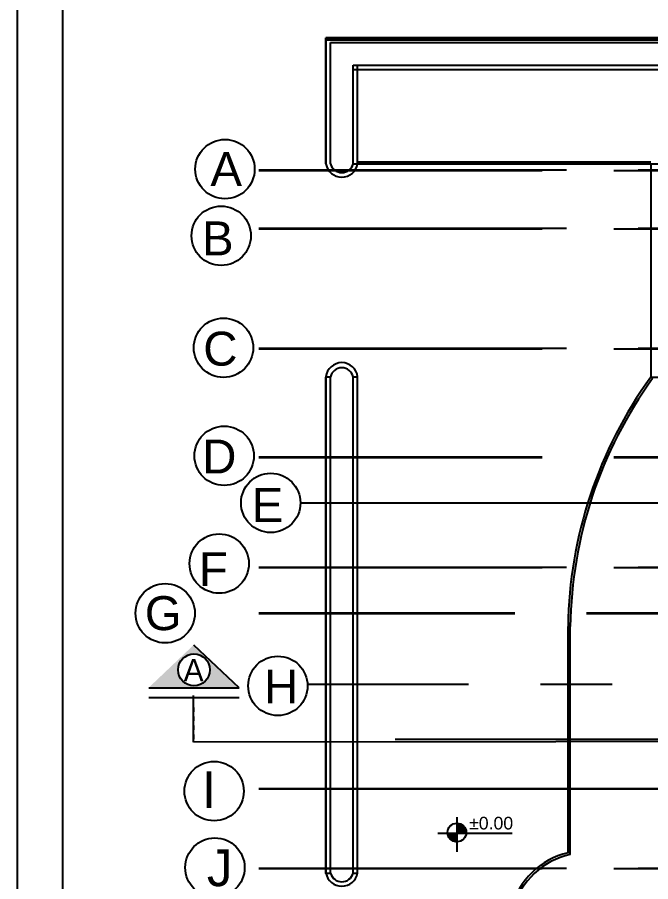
# Model space of a CAD drawing. Header units: millimetres. Extents: x 3062 to 3755, y 1606 to 1663.
# Drawn here: x 3144.17 to 3158.15, y 1624.77 to 1643.86 of the extents above; entities that cross this region are included whole.
import ezdxf

# ---------------------------------------------------------------- set-up
doc = ezdxf.new("R2010")
doc.units = ezdxf.units.MM
doc.linetypes.add('CENTER2', pattern=[28.575, 19.05, -3.175, 3.175, -3.175])
doc.linetypes.add('HIDDEN4', pattern=[0.09375, 0.0625, -0.03125])
for name, color, linetype in [('-DM-SEC-LINE', 4, 'Continuous'), ('LEVEL', 7, 'Continuous'), ('m7aor', 4, 'Continuous'), ('WORK', 7, 'Continuous')]:
    doc.layers.add(name, color=color, linetype=linetype)
doc.styles.add('eng1', font='trado.ttf')
doc.styles.get("Standard").update_dxf_attribs({"font": 'arial.ttf'})
doc.styles.add('STYLE7', font='swissi.ttf')

msp = doc.modelspace()

# ---------------------------------------------------------------- hatches: boundary and pattern name
at = {"layer": '-DM-SEC-LINE', "ltscale": 0.3}
h = msp.add_hatch(color=8, dxfattribs=at)
h.paths.add_polyline_path([(3149.056, 1629.053), (3148.059, 1629.999), (3147.063, 1629.053)])
h.paths.add_polyline_path([(3147.709, 1629.451, -1), (3148.41, 1629.451, -1)], flags=16)
at = {"layer": 'LEVEL', "linetype": 'Continuous'}
h = msp.add_hatch(dxfattribs=at)
h.set_pattern_fill('ANSI31', color=9, scale=0.018836, style=0)
h.set_pattern_definition([(45, (-4351.1170337, -8710.8382107), (-0.00166488233433, 0.00166488233433), [])])
h.paths.add_polyline_path([(3154.078, 1625.841, 0.021588), (3154.078, 1625.859, 0.414214), (3153.872, 1626.065), (3153.872, 1625.841)])
h.paths.add_polyline_path([(3153.872, 1625.653), (3153.872, 1625.841), (3153.666, 1625.841, 0.389145)])

# ---------------------------------------------------------------- linework, layer by layer
at = {"layer": '-DM-SEC-LINE', "color": 8, "ltscale": 0.3}
for p, q in [((3149.064, 1629.053), (3148.067, 1629.999)), ((3147.071, 1629.053), (3149.064, 1629.053))]:
    msp.add_line(p, q, dxfattribs=at)
msp.add_circle((3148.067, 1629.451), 0.351, dxfattribs=at)
for p, q in [((3144.167, 1663.319), (3144.167, 1606.319)), ((3145.167, 1662.319), (3145.167, 1607.319))]:
    msp.add_line(p, q)
for centre in [(3148.752, 1640.509), (3148.668, 1639.038), (3148.719, 1636.565), (3148.734, 1634.178), (3149.761, 1633.138), (3148.624, 1631.797), (3147.432, 1630.7), (3149.919, 1629.097), (3148.512, 1626.772), (3148.53, 1625.084)]:
    msp.add_circle(centre, 0.655)
at = {"layer": 'LEVEL', "color": 7}
for p, q in [((3153.872, 1626.195), (3153.872, 1625.434)), ((3153.452, 1625.841), (3155.09, 1625.841))]:
    msp.add_line(p, q, dxfattribs=at)
msp.add_circle((3153.872, 1625.859), 0.206, dxfattribs=at)
at = {"layer": 'm7aor', "linetype": 'CENTER2', "ltscale": 0.5}
for p, q in [((3213.438, 1640.486), (3149.5, 1640.486)), ((3212.901, 1640.475), (3149.5, 1640.475)), ((3213.438, 1639.196), (3149.5, 1639.196)), ((3212.901, 1639.185), (3149.5, 1639.185)), ((3213.438, 1636.547), (3149.5, 1636.547)), ((3212.901, 1636.536), (3149.5, 1636.536)), ((3212.901, 1634.148), (3149.5, 1634.148)), ((3212.901, 1634.136), (3149.5, 1634.136)), ((3150.416, 1633.138), (3215.189, 1633.138)), ((3213.438, 1631.713), (3149.5, 1631.713)), ((3212.901, 1631.702), (3149.5, 1631.702)), ((3212.298, 1630.7), (3149.5, 1630.7)), ((3212.298, 1630.689), (3149.5, 1630.689)), ((3211.278, 1629.128), (3150.574, 1629.128)), ((3211.278, 1629.117), (3150.574, 1629.127)), ((3149.5, 1626.834), (3213.438, 1626.834)), ((3149.5, 1626.823), (3212.901, 1626.823)), ((3213.438, 1625.067), (3149.5, 1625.067)), ((3212.901, 1625.056), (3149.5, 1625.056))]:
    msp.add_line(p, q, dxfattribs=at)
at = {"layer": 'm7aor', "ltscale": 0.5}
msp.add_line((3147.071, 1628.842), (3149.064, 1628.842), dxfattribs=at)
at = {"layer": 'WORK'}
for p, q in [((3210.981, 1643.407), (3150.981, 1643.407)), ((3150.981, 1643.407), (3150.981, 1640.623)), ((3182.791, 1643.357), (3150.981, 1643.357)), ((3158.151, 1640.623), (3160.751, 1640.623)), ((3150.981, 1635.921), (3150.981, 1624.953)), ((3158.151, 1635.915), (3164.098, 1635.915)), ((3148.059, 1627.854), (3148.059, 1628.887))]:
    msp.add_line(p, q, dxfattribs=at)
at = {"layer": 'WORK', "ltscale": 0.5}
for p, q in [((3150.981, 1640.623), (3150.981, 1643.407)), ((3150.981, 1643.407), (3210.981, 1643.407)), ((3151.081, 1640.623), (3151.081, 1643.307)), ((3151.081, 1643.307), (3182.791, 1643.307)), ((3151.581, 1642.807), (3182.791, 1642.807)), ((3151.581, 1640.623), (3151.581, 1642.807)), ((3151.681, 1640.623), (3151.681, 1642.807)), ((3151.581, 1642.707), (3182.791, 1642.707)), ((3151.681, 1640.673), (3158.151, 1640.673)), ((3151.581, 1640.623), (3158.151, 1640.623)), ((3158.151, 1640.623), (3158.151, 1635.915)), ((3150.981, 1624.953), (3150.981, 1635.915)), ((3151.081, 1635.915), (3150.981, 1635.915)), ((3151.081, 1624.953), (3151.081, 1635.915)), ((3151.581, 1635.921), (3151.681, 1635.921)), ((3151.581, 1624.953), (3151.581, 1635.915)), ((3151.681, 1635.915), (3151.581, 1635.915)), ((3151.681, 1624.953), (3151.681, 1635.915)), ((3156.325, 1625.41), (3156.325, 1630.41)), ((3156.375, 1625.37), (3156.375, 1630.41)), ((3151.081, 1624.953), (3150.981, 1624.953)), ((3151.581, 1624.962), (3151.681, 1624.962)), ((3151.681, 1624.953), (3151.581, 1624.953))]:
    msp.add_line(p, q, dxfattribs=at)
at = {"layer": 'WORK', "linetype": 'HIDDEN4', "ltscale": 0.5}
msp.add_line((3148.065, 1627.923), (3148.059, 1628.887), dxfattribs=at)
at = {"layer": 'WORK'}
for points in [[(3152.507, 1627.923), (3214.706, 1627.923), (3214.706, 1628.682)], [(3148.065, 1627.858), (3211.998, 1627.923)]]:
    msp.add_lwpolyline(points, dxfattribs=at)
at = {"layer": 'WORK', "ltscale": 0.5}
for centre, radius, start, end in [((3151.331, 1640.69), 0.356, 190.7713, 349.2287), ((3151.331, 1640.693), 0.26, 195.5681, 344.4319), ((3151.331, 1635.884), 0.352, 6.0725, 173.9275), ((3151.331, 1635.866), 0.256, 12.4162, 167.5838), ((3165.961, 1630.269), 9.637, 144.1371, 179.1622), ((3165.961, 1630.269), 9.587, 144.1371, 179.1622), ((3156.704, 1623.769), 1.684, 103.008, 165.3415), ((3156.704, 1623.769), 1.634, 101.6172, 165.3415), ((3151.331, 1625.029), 0.356, 190.7713, 349.2287), ((3151.331, 1625.032), 0.26, 195.5681, 344.4319)]:
    msp.add_arc(centre, radius, start, end, dxfattribs=at)

# ---------------------------------------------------------------- texts
at = {"layer": '-DM-SEC-LINE', "color": 4, "ltscale": 0.3, "style": 'eng1'}
msp.add_text('A', height=0.496, dxfattribs=at).set_placement((3147.838, 1629.195))
at = {"char_height": 0.75}
for s, width, insert, attachment_point in [('A', 2.51991, (3149.128, 1640.886), 3), ('B', 0.94057, (3148.943, 1639.355), 3), ('C', 1.54844, (3149.028, 1636.919), 3), ('D', 4.52817, (3149.005, 1634.538), 3), ('E', 2.11527, (3150.043, 1633.467), 3), ('F', 2.6862, (3148.816, 1632.05), 3), ('G', 1.05385, (3147.796, 1631.078), 3), ('H', 0.9109, (3149.612, 1629.458), 1)]:
    msp.add_mtext_dynamic_manual_height_columns(s, width=width, gutter_width=0.5, heights=[0], dxfattribs=dict(at, insert=insert, attachment_point=attachment_point))
at = {"layer": 'LEVEL', "style": 'STYLE7'}
msp.add_text('%%P0.00', height=0.2791, dxfattribs=at).set_placement((3154.141, 1625.926))
at = {"layer": 'WORK', "ltscale": 0.5, "char_height": 0.81, "attachment_point": 3}
for s, width, insert in [('I', 0.62826, (3148.555, 1627.209)), ('J', 1.20941, (3148.918, 1625.484))]:
    msp.add_mtext_dynamic_manual_height_columns(s, width=width, gutter_width=4.048, heights=[0], dxfattribs=dict(at, insert=insert))

doc.saveas('drawing.dxf')
